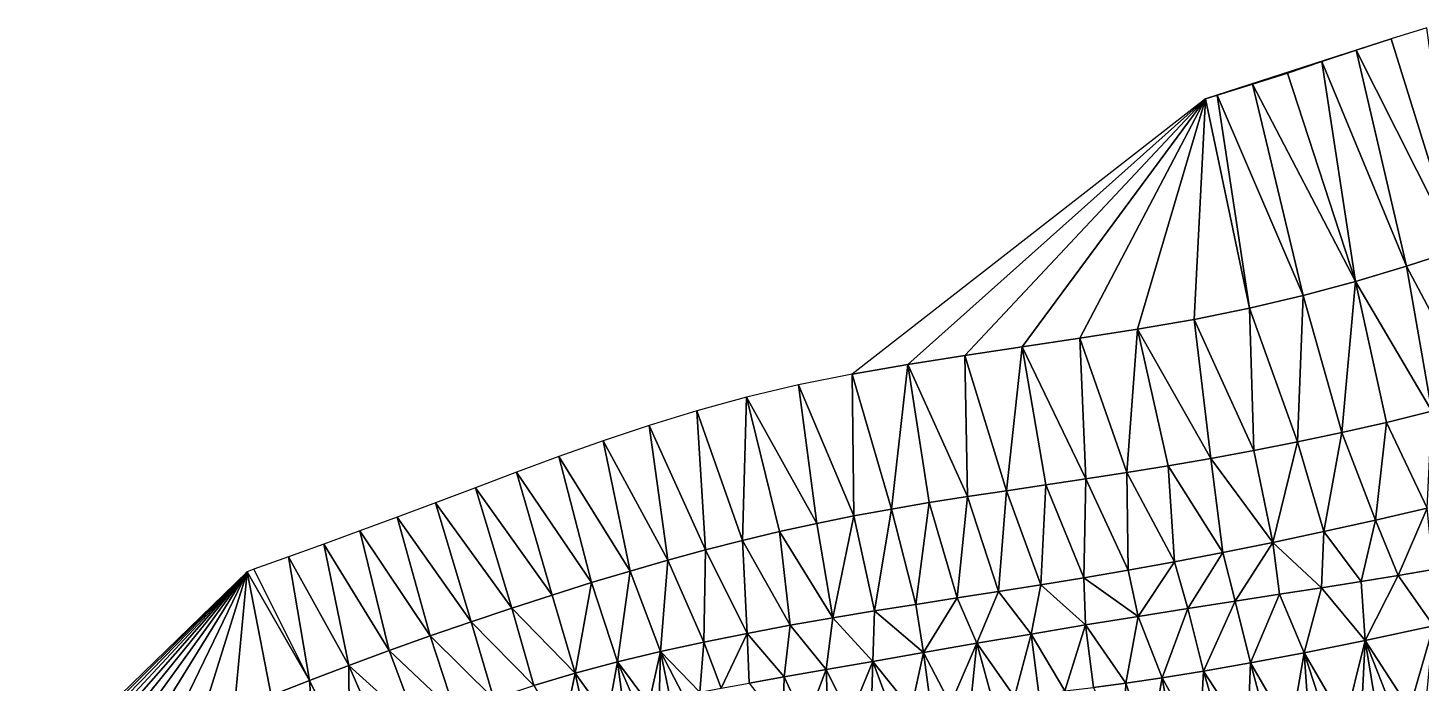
# Model space of a CAD drawing. Header units: metres. Extents: x 0 to 433, y 0 to 317.
# Drawn here: x 89.62 to 120.26, y 258.1 to 272.52 of the extents above; entities that cross this region are included whole.
import ezdxf

# ---------------------------------------------------------------- set-up
doc = ezdxf.new("R2010")
doc.units = ezdxf.units.M
doc.layers.add('TERRAIN_TIN', color=8, linetype='Continuous')

msp = doc.modelspace()

# ---------------------------------------------------------------- linework, layer by layer
at = {"layer": 'TERRAIN_TIN'}
for points in [[(120.38, 272.522, 1), (119.599, 272.279, 1), (121.046, 267.633, 2)], [(118.832, 272.03, 1), (119.599, 272.279, 1), (115.513, 270.961, 1)], [(119.599, 272.279, 1), (118.832, 272.03, 1), (121.046, 267.633, 2)], [(118.074, 271.778, 1), (118.832, 272.03, 1), (115.513, 270.961, 1)], [(117.317, 271.527, 1), (118.074, 271.778, 1), (115.513, 270.961, 1)], [(118.814, 266.939, 2), (118.074, 271.778, 1), (117.317, 271.527, 1)], [(119.939, 267.275, 2), (118.832, 272.03, 1), (118.074, 271.778, 1)], [(118.814, 266.939, 2), (119.939, 267.275, 2), (118.074, 271.778, 1)], [(118.832, 272.03, 1), (119.939, 267.275, 2), (121.046, 267.633, 2)], [(116.553, 271.279, 1), (117.317, 271.527, 1), (115.513, 270.961, 1)], [(116.553, 271.279, 1), (118.814, 266.939, 2), (117.317, 271.527, 1)], [(115.776, 271.038, 1), (116.553, 271.279, 1), (115.513, 270.961, 1)], [(115.776, 271.038, 1), (117.665, 266.628, 2), (116.553, 271.279, 1)], [(117.665, 266.628, 2), (118.814, 266.939, 2), (116.553, 271.279, 1)], [(107.749, 264.902, 2), (108.972, 265.115, 2), (115.513, 270.961, 1)], [(108.972, 265.115, 2), (110.221, 265.311, 2), (115.513, 270.961, 1)], [(110.221, 265.311, 2), (111.486, 265.5, 2), (115.513, 270.961, 1)], [(111.486, 265.5, 2), (112.756, 265.689, 2), (115.513, 270.961, 1)], [(112.756, 265.689, 2), (114.02, 265.887, 2), (115.513, 270.961, 1)], [(114.02, 265.887, 2), (115.266, 266.105, 2), (115.513, 270.961, 1)], [(115.266, 266.105, 2), (116.483, 266.35, 2), (115.513, 270.961, 1)], [(116.483, 266.35, 2), (115.776, 271.038, 1), (115.513, 270.961, 1)], [(117.665, 266.628, 2), (115.776, 271.038, 1), (116.483, 266.35, 2)], [(119.939, 267.275, 2), (121.489, 264.345, 3), (121.046, 267.633, 2)], [(120.49, 264.082, 3), (119.939, 267.275, 2), (118.814, 266.939, 2)], [(120.49, 264.082, 3), (121.489, 264.345, 3), (119.939, 267.275, 2)], [(117.665, 266.628, 2), (118.513, 263.614, 3), (118.814, 266.939, 2)], [(118.513, 263.614, 3), (119.498, 263.839, 3), (118.814, 266.939, 2)], [(119.498, 263.839, 3), (120.49, 264.082, 3), (118.814, 266.939, 2)], [(117.539, 263.407, 3), (117.665, 266.628, 2), (116.483, 266.35, 2)], [(118.513, 263.614, 3), (117.665, 266.628, 2), (117.539, 263.407, 3)], [(115.266, 266.105, 2), (116.578, 263.217, 3), (116.483, 266.35, 2)], [(116.578, 263.217, 3), (117.539, 263.407, 3), (116.483, 266.35, 2)], [(115.63, 263.042, 3), (115.266, 266.105, 2), (114.02, 265.887, 2)], [(115.63, 263.042, 3), (116.578, 263.217, 3), (115.266, 266.105, 2)], [(112.888, 262.595, 3), (112.756, 265.689, 2), (111.486, 265.5, 2)], [(112.756, 265.689, 2), (113.785, 262.733, 3), (114.02, 265.887, 2)], [(112.888, 262.595, 3), (113.785, 262.733, 3), (112.756, 265.689, 2)], [(113.785, 262.733, 3), (114.699, 262.881, 3), (114.02, 265.887, 2)], [(114.699, 262.881, 3), (115.63, 263.042, 3), (114.02, 265.887, 2)], [(110.221, 265.311, 2), (111.14, 262.334, 3), (111.486, 265.5, 2)], [(111.14, 262.334, 3), (112.007, 262.463, 3), (111.486, 265.5, 2)], [(112.007, 262.463, 3), (112.888, 262.595, 3), (111.486, 265.5, 2)], [(108.609, 261.931, 3), (108.972, 265.115, 2), (107.749, 264.902, 2)], [(109.442, 262.072, 3), (108.972, 265.115, 2), (108.609, 261.931, 3)], [(108.972, 265.115, 2), (110.285, 262.205, 3), (110.221, 265.311, 2)], [(109.442, 262.072, 3), (110.285, 262.205, 3), (108.972, 265.115, 2)], [(110.221, 265.311, 2), (110.285, 262.205, 3), (111.14, 262.334, 3)], [(107.749, 264.902, 2), (106.563, 264.663, 2), (107.784, 261.78, 3)], [(108.609, 261.931, 3), (107.749, 264.902, 2), (107.784, 261.78, 3)], [(106.966, 261.614, 3), (106.563, 264.663, 2), (105.424, 264.392, 2)], [(106.563, 264.663, 2), (106.966, 261.614, 3), (107.784, 261.78, 3)], [(104.33, 264.093, 2), (105.337, 261.241, 3), (105.424, 264.392, 2)], [(105.337, 261.241, 3), (106.152, 261.435, 3), (105.424, 264.392, 2)], [(106.152, 261.435, 3), (106.966, 261.614, 3), (105.424, 264.392, 2)], [(104.52, 261.031, 3), (104.33, 264.093, 2), (103.28, 263.772, 2)], [(104.33, 264.093, 2), (104.52, 261.031, 3), (105.337, 261.241, 3)], [(119.498, 263.839, 3), (118.513, 263.614, 3), (119.256, 261.687, 4)], [(120.389, 261.949, 4), (119.498, 263.839, 3), (119.256, 261.687, 4)], [(119.498, 263.839, 3), (120.389, 261.949, 4), (120.49, 264.082, 3)], [(102.27, 263.436, 2), (103.695, 260.807, 3), (103.28, 263.772, 2)], [(103.695, 260.807, 3), (104.52, 261.031, 3), (103.28, 263.772, 2)], [(118.122, 261.435, 4), (118.513, 263.614, 3), (117.539, 263.407, 3)], [(118.513, 263.614, 3), (118.122, 261.435, 4), (119.256, 261.687, 4)], [(102.861, 260.567, 3), (102.27, 263.436, 2), (101.299, 263.091, 2)], [(102.861, 260.567, 3), (103.695, 260.807, 3), (102.27, 263.436, 2)], [(116.578, 263.217, 3), (115.63, 263.042, 3), (117, 261.197, 4)], [(116.578, 263.217, 3), (117, 261.197, 4), (117.539, 263.407, 3)], [(117, 261.197, 4), (118.122, 261.435, 4), (117.539, 263.407, 3)], [(100.363, 262.744, 2), (102.013, 260.311, 3), (101.299, 263.091, 2)], [(102.013, 260.311, 3), (102.861, 260.567, 3), (101.299, 263.091, 2)], [(114.838, 260.77, 4), (114.699, 262.881, 3), (113.785, 262.733, 3)], [(115.63, 263.042, 3), (114.699, 262.881, 3), (115.901, 260.975, 4)], [(115.901, 260.975, 4), (114.699, 262.881, 3), (114.838, 260.77, 4)], [(115.63, 263.042, 3), (115.901, 260.975, 4), (117, 261.197, 4)], [(101.148, 260.039, 3), (100.363, 262.744, 2), (99.46, 262.401, 2)], [(101.148, 260.039, 3), (102.013, 260.311, 3), (100.363, 262.744, 2)], [(112.007, 262.463, 3), (112.84, 260.418, 4), (112.888, 262.595, 3)], [(112.888, 262.595, 3), (112.84, 260.418, 4), (113.819, 260.586, 4)], [(113.785, 262.733, 3), (112.888, 262.595, 3), (113.819, 260.586, 4)], [(114.838, 260.77, 4), (113.785, 262.733, 3), (113.819, 260.586, 4)], [(98.587, 262.069, 2), (100.264, 259.751, 3), (99.46, 262.401, 2)], [(100.264, 259.751, 3), (101.148, 260.039, 3), (99.46, 262.401, 2)], [(110.285, 262.205, 3), (110.966, 260.116, 4), (111.14, 262.334, 3)], [(110.966, 260.116, 4), (111.892, 260.263, 4), (111.14, 262.334, 3)], [(111.892, 260.263, 4), (112.007, 262.463, 3), (111.14, 262.334, 3)], [(112.84, 260.418, 4), (112.007, 262.463, 3), (111.892, 260.263, 4)], [(97.741, 261.753, 2), (99.368, 259.449, 3), (98.587, 262.069, 2)], [(99.368, 259.449, 3), (100.264, 259.751, 3), (98.587, 262.069, 2)], [(109.149, 259.833, 4), (109.442, 262.072, 3), (108.609, 261.931, 3)], [(109.442, 262.072, 3), (109.149, 259.833, 4), (110.055, 259.974, 4)], [(110.285, 262.205, 3), (109.442, 262.072, 3), (110.055, 259.974, 4)], [(110.285, 262.205, 3), (110.055, 259.974, 4), (110.966, 260.116, 4)], [(98.466, 259.137, 3), (97.741, 261.753, 2), (96.922, 261.451, 2)], [(98.466, 259.137, 3), (99.368, 259.449, 3), (97.741, 261.753, 2)], [(106.966, 261.614, 3), (107.322, 259.536, 4), (107.784, 261.78, 3)], [(107.322, 259.536, 4), (108.241, 259.688, 4), (107.784, 261.78, 3)], [(108.241, 259.688, 4), (108.609, 261.931, 3), (107.784, 261.78, 3)], [(108.241, 259.688, 4), (109.149, 259.833, 4), (108.609, 261.931, 3)], [(119.256, 261.687, 4), (118.122, 261.435, 4), (118.938, 260.334, 5)], [(119.755, 260.468, 5), (119.256, 261.687, 4), (118.938, 260.334, 5)], [(120.389, 261.949, 4), (119.256, 261.687, 4), (119.755, 260.468, 5)], [(120.523, 260.601, 5), (120.389, 261.949, 4), (119.755, 260.468, 5)], [(97.568, 258.815, 3), (96.922, 261.451, 2), (96.125, 261.161, 2)], [(97.568, 258.815, 3), (98.466, 259.137, 3), (96.922, 261.451, 2)], [(106.385, 259.372, 4), (106.152, 261.435, 3), (105.337, 261.241, 3)], [(107.322, 259.536, 4), (106.966, 261.614, 3), (106.152, 261.435, 3)], [(106.385, 259.372, 4), (107.322, 259.536, 4), (106.152, 261.435, 3)], [(118.069, 260.197, 5), (118.122, 261.435, 4), (117, 261.197, 4)], [(118.122, 261.435, 4), (118.069, 260.197, 5), (118.938, 260.334, 5)], [(95.349, 260.881, 2), (96.68, 258.488, 3), (96.125, 261.161, 2)], [(96.68, 258.488, 3), (97.568, 258.815, 3), (96.125, 261.161, 2)], [(105.337, 261.241, 3), (104.52, 261.031, 3), (105.437, 259.195, 4)], [(106.385, 259.372, 4), (105.337, 261.241, 3), (105.437, 259.195, 4)], [(115.901, 260.975, 4), (116.168, 259.904, 5), (117, 261.197, 4)], [(116.168, 259.904, 5), (117.147, 260.054, 5), (117, 261.197, 4)], [(117.147, 260.054, 5), (118.069, 260.197, 5), (117, 261.197, 4)], [(94.591, 260.607, 2), (95.811, 258.158, 3), (95.349, 260.881, 2)], [(95.811, 258.158, 3), (96.68, 258.488, 3), (95.349, 260.881, 2)], [(103.695, 260.807, 3), (102.861, 260.567, 3), (103.529, 258.794, 4)], [(104.482, 259.003, 4), (103.695, 260.807, 3), (103.529, 258.794, 4)], [(104.482, 259.003, 4), (104.52, 261.031, 3), (103.695, 260.807, 3)], [(104.52, 261.031, 3), (104.482, 259.003, 4), (105.437, 259.195, 4)], [(114.032, 259.568, 5), (114.838, 260.77, 4), (113.819, 260.586, 4)], [(114.032, 259.568, 5), (115.13, 259.742, 5), (114.838, 260.77, 4)], [(115.13, 259.742, 5), (115.901, 260.975, 4), (114.838, 260.77, 4)], [(115.901, 260.975, 4), (115.13, 259.742, 5), (116.168, 259.904, 5)], [(87.33, 253.645, 3), (87.999, 254.141, 3), (94.439, 260.552, 2)], [(87.999, 254.141, 3), (88.657, 254.604, 3), (94.439, 260.552, 2)], [(88.657, 254.604, 3), (89.308, 255.035, 3), (94.439, 260.552, 2)], [(89.308, 255.035, 3), (89.956, 255.435, 3), (94.439, 260.552, 2)], [(89.956, 255.435, 3), (90.609, 255.812, 3), (94.439, 260.552, 2)], [(90.609, 255.812, 3), (91.273, 256.169, 3), (94.439, 260.552, 2)], [(91.273, 256.169, 3), (91.953, 256.511, 3), (94.439, 260.552, 2)], [(91.953, 256.511, 3), (92.657, 256.843, 3), (94.439, 260.552, 2)], [(92.657, 256.843, 3), (93.39, 257.17, 3), (94.439, 260.552, 2)], [(93.39, 257.17, 3), (94.159, 257.497, 3), (94.439, 260.552, 2)], [(94.159, 257.497, 3), (94.968, 257.826, 3), (94.439, 260.552, 2)], [(95.811, 258.158, 3), (94.591, 260.607, 2), (94.439, 260.552, 2)], [(94.968, 257.826, 3), (95.811, 258.158, 3), (94.439, 260.552, 2)], [(102.584, 258.567, 4), (102.861, 260.567, 3), (102.013, 260.311, 3)], [(102.861, 260.567, 3), (102.584, 258.567, 4), (103.529, 258.794, 4)], [(112.84, 260.418, 4), (114.032, 259.568, 5), (113.819, 260.586, 4)], [(119.029, 259.04, 6), (119.755, 260.468, 5), (118.938, 260.334, 5)], [(119.755, 260.468, 5), (119.029, 259.04, 6), (120.533, 259.363, 6)], [(120.523, 260.601, 5), (119.755, 260.468, 5), (120.533, 259.363, 6)], [(102.013, 260.311, 3), (101.148, 260.039, 3), (101.654, 258.319, 4)], [(102.584, 258.567, 4), (102.013, 260.311, 3), (101.654, 258.319, 4)], [(110.966, 260.116, 4), (111.684, 259.179, 5), (111.892, 260.263, 4)], [(111.684, 259.179, 5), (112.875, 259.379, 5), (111.892, 260.263, 4)], [(112.875, 259.379, 5), (112.84, 260.418, 4), (111.892, 260.263, 4)], [(112.875, 259.379, 5), (114.032, 259.568, 5), (112.84, 260.418, 4)], [(118.069, 260.197, 5), (117.147, 260.054, 5), (117.689, 258.769, 6)], [(119.029, 259.04, 6), (118.069, 260.197, 5), (117.689, 258.769, 6)], [(118.069, 260.197, 5), (119.029, 259.04, 6), (118.938, 260.334, 5)], [(101.148, 260.039, 3), (100.264, 259.751, 3), (101.654, 258.319, 4)], [(109.318, 258.774, 5), (109.149, 259.833, 4), (108.241, 259.688, 4)], [(109.149, 259.833, 4), (109.318, 258.774, 5), (110.055, 259.974, 4)], [(110.055, 259.974, 4), (109.318, 258.774, 5), (110.488, 258.976, 5)], [(110.966, 260.116, 4), (110.055, 259.974, 4), (110.488, 258.976, 5)], [(111.684, 259.179, 5), (110.966, 260.116, 4), (110.488, 258.976, 5)], [(116.168, 259.904, 5), (115.13, 259.742, 5), (115.472, 258.363, 6)], [(116.168, 259.904, 5), (115.472, 258.363, 6), (116.509, 258.545, 6)], [(117.147, 260.054, 5), (116.168, 259.904, 5), (116.509, 258.545, 6)], [(117.689, 258.769, 6), (117.147, 260.054, 5), (116.509, 258.545, 6)], [(100.746, 258.05, 4), (100.264, 259.751, 3), (99.368, 259.449, 3)], [(100.264, 259.751, 3), (100.746, 258.05, 4), (101.654, 258.319, 4)], [(107.322, 259.536, 4), (106.385, 259.372, 4), (107.171, 258.398, 5)], [(108.202, 258.579, 5), (107.322, 259.536, 4), (107.171, 258.398, 5)], [(107.322, 259.536, 4), (108.202, 258.579, 5), (108.241, 259.688, 4)], [(108.202, 258.579, 5), (109.318, 258.774, 5), (108.241, 259.688, 4)], [(114.032, 259.568, 5), (112.875, 259.379, 5), (113.761, 258.1, 6)], [(114.032, 259.568, 5), (113.761, 258.1, 6), (114.562, 258.217, 6)], [(115.13, 259.742, 5), (114.032, 259.568, 5), (114.562, 258.217, 6)], [(115.472, 258.363, 6), (115.13, 259.742, 5), (114.562, 258.217, 6)], [(99.368, 259.449, 3), (98.466, 259.137, 3), (99.866, 257.757, 4)], [(100.746, 258.05, 4), (99.368, 259.449, 3), (99.866, 257.757, 4)], [(106.253, 258.235, 5), (106.385, 259.372, 4), (105.437, 259.195, 4)], [(106.385, 259.372, 4), (106.253, 258.235, 5), (107.171, 258.398, 5)], [(111.684, 259.179, 5), (112.42, 257.928, 6), (112.875, 259.379, 5)], [(112.42, 257.928, 6), (113.053, 258.006, 6), (112.875, 259.379, 5)], [(112.875, 259.379, 5), (113.053, 258.006, 6), (113.761, 258.1, 6)], [(119.029, 259.04, 6), (120.002, 257.533, 7), (120.533, 259.363, 6)], [(120.533, 259.363, 6), (120.002, 257.533, 7), (120.363, 257.62, 7)], [(99.022, 257.44, 4), (98.466, 259.137, 3), (97.568, 258.815, 3)], [(98.466, 259.137, 3), (99.022, 257.44, 4), (99.866, 257.757, 4)], [(104.393, 257.903, 5), (104.482, 259.003, 4), (103.529, 258.794, 4)], [(104.393, 257.903, 5), (104.865, 257.989, 5), (104.482, 259.003, 4)], [(104.482, 259.003, 4), (104.865, 257.989, 5), (105.437, 259.195, 4)], [(104.865, 257.989, 5), (105.478, 258.098, 5), (105.437, 259.195, 4)], [(105.478, 258.098, 5), (106.253, 258.235, 5), (105.437, 259.195, 4)], [(109.318, 258.774, 5), (109.912, 257.634, 6), (110.488, 258.976, 5)], [(109.912, 257.634, 6), (110.359, 257.688, 6), (110.488, 258.976, 5)], [(110.359, 257.688, 6), (110.826, 257.743, 6), (110.488, 258.976, 5)], [(111.319, 257.801, 6), (111.684, 259.179, 5), (110.488, 258.976, 5)], [(110.826, 257.743, 6), (111.319, 257.801, 6), (110.488, 258.976, 5)], [(111.684, 259.179, 5), (111.319, 257.801, 6), (111.848, 257.862, 6)], [(112.42, 257.928, 6), (111.684, 259.179, 5), (111.848, 257.862, 6)], [(118.58, 257.234, 7), (119.029, 259.04, 6), (117.689, 258.769, 6)], [(118.943, 257.304, 7), (119.029, 259.04, 6), (118.58, 257.234, 7)], [(119.029, 259.04, 6), (118.943, 257.304, 7), (119.297, 257.376, 7)], [(119.648, 257.452, 7), (119.029, 259.04, 6), (119.297, 257.376, 7)], [(119.029, 259.04, 6), (119.648, 257.452, 7), (120.002, 257.533, 7)], [(98.212, 257.103, 4), (97.568, 258.815, 3), (96.68, 258.488, 3)], [(98.212, 257.103, 4), (99.022, 257.44, 4), (97.568, 258.815, 3)], [(102.584, 258.567, 4), (103.276, 257.646, 5), (103.529, 258.794, 4)], [(103.276, 257.646, 5), (103.504, 257.712, 5), (103.529, 258.794, 4)], [(103.504, 257.712, 5), (103.744, 257.772, 5), (103.529, 258.794, 4)], [(103.744, 257.772, 5), (104.03, 257.834, 5), (103.529, 258.794, 4)], [(104.03, 257.834, 5), (104.393, 257.903, 5), (103.529, 258.794, 4)], [(109.045, 257.526, 6), (109.318, 258.774, 5), (108.202, 258.579, 5)], [(109.318, 258.774, 5), (109.045, 257.526, 6), (109.476, 257.58, 6)], [(109.912, 257.634, 6), (109.318, 258.774, 5), (109.476, 257.58, 6)], [(117.384, 257.028, 7), (117.689, 258.769, 6), (116.509, 258.545, 6)], [(117.384, 257.028, 7), (117.806, 257.097, 7), (117.689, 258.769, 6)], [(118.58, 257.234, 7), (117.689, 258.769, 6), (118.203, 257.166, 7)], [(117.689, 258.769, 6), (117.806, 257.097, 7), (118.203, 257.166, 7)], [(95.811, 258.158, 3), (96.69, 256.392, 4), (96.68, 258.488, 3)], [(96.68, 258.488, 3), (96.69, 256.392, 4), (97.435, 256.752, 4)], [(98.212, 257.103, 4), (96.68, 258.488, 3), (97.435, 256.752, 4)], [(100.746, 258.05, 4), (101.375, 256.974, 5), (101.654, 258.319, 4)], [(101.375, 256.974, 5), (101.905, 257.175, 5), (101.654, 258.319, 4)], [(102.359, 257.337, 5), (102.584, 258.567, 4), (101.654, 258.319, 4)], [(101.905, 257.175, 5), (102.359, 257.337, 5), (101.654, 258.319, 4)], [(102.359, 257.337, 5), (102.732, 257.466, 5), (102.584, 258.567, 4)], [(103.276, 257.646, 5), (102.584, 258.567, 4), (103.029, 257.566, 5)], [(102.584, 258.567, 4), (102.732, 257.466, 5), (103.029, 257.566, 5)], [(106.253, 258.235, 5), (106.724, 257.212, 6), (107.171, 258.398, 5)], [(106.724, 257.212, 6), (107.216, 257.283, 6), (107.171, 258.398, 5)], [(107.696, 257.349, 6), (108.202, 258.579, 5), (107.171, 258.398, 5)], [(107.216, 257.283, 6), (107.696, 257.349, 6), (107.171, 258.398, 5)], [(108.202, 258.579, 5), (107.696, 257.349, 6), (108.161, 257.411, 6)], [(108.609, 257.47, 6), (108.202, 258.579, 5), (108.161, 257.411, 6)], [(108.609, 257.47, 6), (109.045, 257.526, 6), (108.202, 258.579, 5)], [(115.386, 256.73, 7), (115.472, 258.363, 6), (114.562, 258.217, 6)], [(115.386, 256.73, 7), (115.926, 256.806, 7), (115.472, 258.363, 6)], [(115.472, 258.363, 6), (116.443, 256.882, 7), (116.509, 258.545, 6)], [(115.472, 258.363, 6), (115.926, 256.806, 7), (116.443, 256.882, 7)], [(116.443, 256.882, 7), (116.93, 256.957, 7), (116.509, 258.545, 6)], [(116.93, 256.957, 7), (117.384, 257.028, 7), (116.509, 258.545, 6)], [(94.968, 257.826, 3), (95.977, 256.029, 4), (95.811, 258.158, 3)], [(95.977, 256.029, 4), (96.69, 256.392, 4), (95.811, 258.158, 3)], [(106.253, 258.235, 5), (105.478, 258.098, 5), (106.224, 257.137, 6)], [(106.724, 257.212, 6), (106.253, 258.235, 5), (106.224, 257.137, 6)], [(113.761, 258.1, 6), (113.053, 258.006, 6), (113.704, 256.521, 7)], [(114.268, 256.586, 7), (113.761, 258.1, 6), (113.704, 256.521, 7)], [(113.761, 258.1, 6), (114.268, 256.586, 7), (114.562, 258.217, 6)], [(114.268, 256.586, 7), (114.832, 256.656, 7), (114.562, 258.217, 6)], [(114.832, 256.656, 7), (115.386, 256.73, 7), (114.562, 258.217, 6)]]:
    msp.add_3dface(points, dxfattribs=at)

doc.saveas('drawing.dxf')
